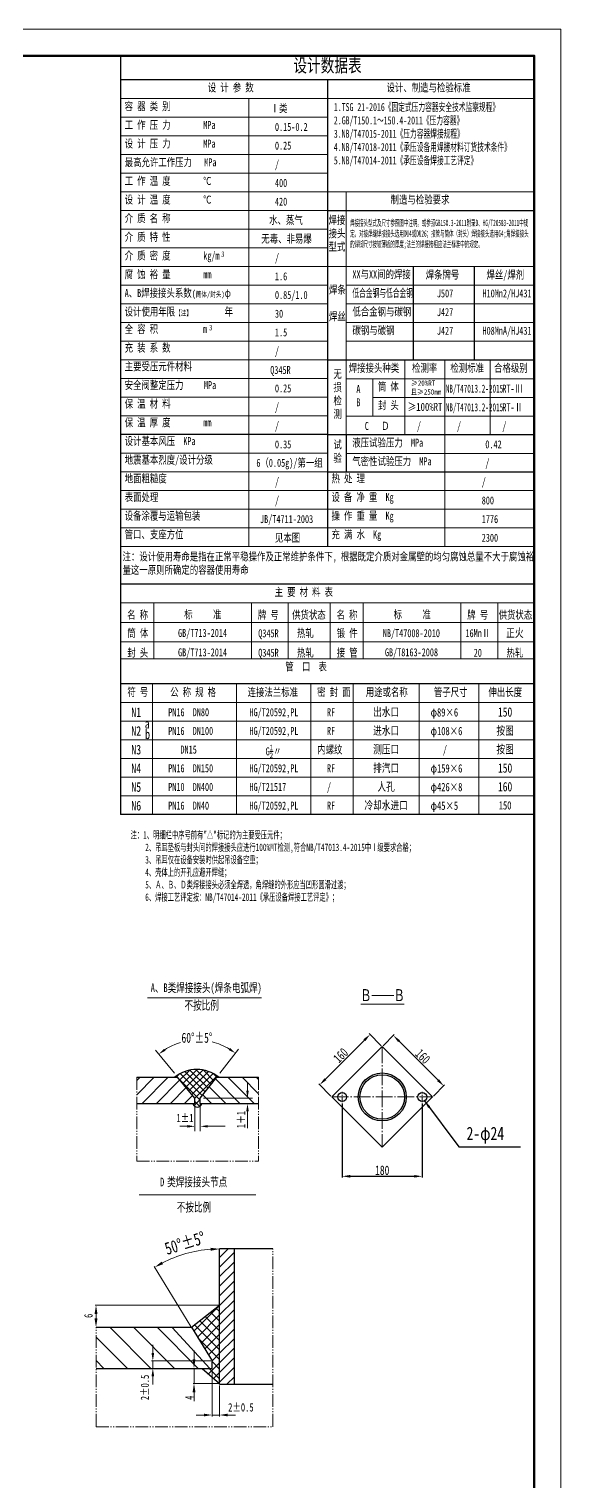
# Model space of a CAD drawing. Header units: millimetres. Extents: x -6371 to 28923, y -4684 to 1396.
# Drawn here: x 27727 to 28923, y -2905 to 362 of the extents above; entities that cross this region are included whole.
import ezdxf
from ezdxf.enums import TextEntityAlignment as Align

# ---------------------------------------------------------------- set-up
doc = ezdxf.new("R2010")
doc.units = ezdxf.units.MM
doc.header["$LTSCALE"] = 15
doc.header["$PDMODE"] = 1
for name, pattern in [('DIVIDE-L', [95, 80, -5, 0, -5, 0, -5]), ('DIVIDE-M', [39, 30, -3, 0, -3, 0, -3]), ('DIVIDE-S', [16, 10, -2, 0, -2, 0, -2]), ('JXX-L', [2.95, 1.9, -0.25, 0.15, -0.25, 0.15, -0.25]), ('ZXX-L', [3.28, 2.5, -0.3, 0.18, -0.3]), ('ZXX-S', [1.27, 0.75, -0.2, 0.12, -0.2])]:
    doc.linetypes.add(name, pattern=pattern)
doc.layers.get('0').update_dxf_attribs({"color": 4, "linetype": 'CONTINUOUS'})
doc.layers.get('Defpoints').update_dxf_attribs({"linetype": 'CONTINUOUS'})
for name, color, linetype in [('5剖面线层', 2, 'CONTINUOUS'), ('CDR_DIM', 7, 'CONTINUOUS'), ('CDR_DWG4', 3, 'DIVIDE-M'), ('CDR_TEXT', 7, 'CONTINUOUS')]:
    doc.layers.add(name, color=color, linetype=linetype)
for name, color, linetype, lineweight in [('A 粗实线', 1, 'CONTINUOUS', 25), ('B 细实线', 7, 'CONTINUOUS', 15), ('C 文 字', 2, 'CONTINUOUS', 20), ('D 短中心线', 3, 'ZXX-S', 18), ('E 长中心线', 3, 'ZXX-L', 15), ('I 长双点线', 3, 'JXX-L', 15), ('J 标注尺寸', 2, 'CONTINUOUS', 15)]:
    doc.layers.add(name, color=color, linetype=linetype, lineweight=lineweight)
doc.styles.add('HZTXT', font='SIMFANG.TTF', dxfattribs={"width": 0.75})
doc.styles.add('标题中文', font='SIMFANG.TTF', dxfattribs={"width": 0.7})
doc.dimstyles.new('通用标注4.0', dxfattribs={"dimtxt": 21, "dimasz": 18, "dimexe": 3, "dimexo": 3, "dimgap": 3, "dimtad": 1, "dimdec": 0, "dimzin": 0, "dimdsep": 46, "dimtxsty": 'HZTXT', "dimcen": 3, "dimadec": 0, "dimazin": 0, "dimtfac": 0.375, "dimtdec": 0, "dimtmove": 2, "dimatfit": 3, "dimfxl": 0, "dimtzin": 0, "dimarcsym": 0})

# ---------------------------------------------------------------- blocks, each defined once
blk = doc.blocks.new('*X63')
at = {"color": 0}
for p, q in [((1052.05, 854.31), (1045.3, 861.06)), ((1057.7, 854.31), (1047.79, 864.23)), ((1063.36, 854.31), (1052.78, 864.9)), ((1065.03, 858.3), (1058.43, 864.9)), ((1065.03, 863.96), (1064.09, 864.9)), ((1046.39, 854.31), (1042.81, 857.89))]:
    blk.add_line(p, q, dxfattribs=at)
blk = doc.blocks.new('*X64')
at = {"color": 0}
for p, q in [((-6554.9, -1952.5), (-6542.8, -1940.4)), ((-6550.5, -1952.5), (-6554.7, -1948.3)), ((-6458.5, -2044.5), (-6541.1, -1961.9)), ((-6539.6, -1963.7), (-6499.8, -1923.9)), ((-6450.2, -2026.3), (-6538.5, -1938)), ((-6527.7, -1978.3), (-6470.5, -1921.1)), ((-6438.5, -2011.4), (-6520.3, -1929.7)), ((-6515.7, -1992.8), (-6446.4, -1923.5)), ((-6503.7, -2007.4), (-6425.5, -1929.2)), ((-6426.9, -1996.6), (-6499.6, -1923.8)), ((-6491.8, -2021.9), (-6407.1, -1937.3)), ((-6479.8, -2036.5), (-6390.7, -1947.4)), ((-6415.2, -1981.7), (-6475.8, -1921.1)), ((-6403.6, -1966.9), (-6447, -1923.4)), ((-6391.4, -1952.5), (-6406.1, -1937.8)), ((-6479.5, -2062.7), (-6458.5, -2041.7)), ((-6460.3, -2069.3), (-6479.5, -2050))]:
    blk.add_line(p, q, dxfattribs=at)
blk = doc.blocks.new('*X62')
at = {"color": 0}
for p, q in [((1016.3, 857.91), (1023.29, 864.9)), ((1016.3, 863.57), (1017.63, 864.9)), ((1018.36, 854.31), (1028.94, 864.9)), ((1024.02, 854.31), (1033.53, 863.83)), ((1029.67, 854.31), (1036.09, 860.72)), ((1035.33, 854.31), (1038.64, 857.62))]:
    blk.add_line(p, q, dxfattribs=at)
blk = doc.blocks.new('*D65')
at = {"layer": 'Defpoints', "color": 0}
for p in [(28520.7, -1926.3), (28658.9, -2014.4), (28633.9, -2039.4)]:
    blk.add_point(p, dxfattribs=at)
at = {"layer": 'J 标注尺寸', "color": 0, "lineweight": -2}
for p, q in [((28522.9, -1924.2), (28547.9, -1899.1)), ((28558.5, -1914), (28646.2, -2001.7)), ((28636, -2037.3), (28661, -2012.3))]:
    blk.add_line(p, q, dxfattribs=at)
at = {"layer": 'J 标注尺寸', "color": 0}
for points in [[(28560.6, -1911.9), (28556.4, -1916.1), (28545.8, -1901.2)], [(28648.3, -1999.5), (28644, -2003.8), (28658.9, -2014.4)]]:
    blk.add_solid(points, dxfattribs=at)
at = {"layer": 'J 标注尺寸', "color": 0, "insert": (28611.9, -1948.3), "char_height": 21, "attachment_point": 5, "rotation": 315, "style": 'HZTXT'}
blk.add_mtext('160', dxfattribs=at)
blk = doc.blocks.new('*D66')
at = {"layer": 'Defpoints', "color": 0}
for p in [(28430.7, -2051), (28610.7, -2051), (28610.7, -2217.9)]:
    blk.add_point(p, dxfattribs=at)
at = {"layer": 'J 标注尺寸', "color": 0, "lineweight": -2}
for p, q in [((28430.7, -2054), (28430.7, -2220.9)), ((28610.7, -2054), (28610.7, -2220.9)), ((28448.7, -2217.9), (28592.7, -2217.9))]:
    blk.add_line(p, q, dxfattribs=at)
at = {"layer": 'J 标注尺寸', "color": 0}
for points in [[(28448.7, -2214.9), (28448.7, -2220.9), (28430.7, -2217.9)], [(28592.7, -2214.9), (28592.7, -2220.9), (28610.7, -2217.9)]]:
    blk.add_solid(points, dxfattribs=at)
at = {"layer": 'J 标注尺寸', "color": 0, "insert": (28520.7, -2204.4), "char_height": 21, "attachment_point": 5, "style": 'HZTXT'}
blk.add_mtext('180', dxfattribs=at)
blk = doc.blocks.new('*D67')
at = {"layer": 'Defpoints', "color": 0}
for p in [(28520.7, -1926.3), (28380.2, -2012.1), (28407.6, -2039.4)]:
    blk.add_point(p, dxfattribs=at)
at = {"layer": 'J 标注尺寸', "color": 0, "lineweight": -2}
for p, q in [((28480.7, -1911.7), (28393, -1999.3)), ((28518.6, -1924.2), (28491.3, -1896.8)), ((28405.5, -2037.3), (28378.1, -2009.9))]:
    blk.add_line(p, q, dxfattribs=at)
at = {"layer": 'J 标注尺寸', "color": 0}
for points in [[(28478.5, -1909.5), (28482.8, -1913.8), (28493.4, -1898.9)], [(28390.9, -1997.2), (28395.1, -2001.5), (28380.2, -2012.1)]]:
    blk.add_solid(points, dxfattribs=at)
at = {"layer": 'J 标注尺寸', "color": 0, "insert": (28427.3, -1946), "char_height": 21, "attachment_point": 5, "rotation": 45, "style": 'HZTXT'}
blk.add_mtext('160', dxfattribs=at)

msp = doc.modelspace()

# ---------------------------------------------------------------- hatches: boundary and pattern name
at = {"layer": '5剖面线层'}
h = msp.add_hatch(dxfattribs=at)
h.set_pattern_fill('ANSI31', color=0, scale=4.8, style=0)
h.set_pattern_definition([(45, (-139348.228, 19673.197), (-10.7763073, 10.7763073), [])])
h.paths.add_polyline_path([(28188.5, -2381.3), (28154.9, -2381.3), (28154.9, -2685.7), (28188.5, -2685.7)])
h = msp.add_hatch(dxfattribs=at)
h.set_pattern_fill('ANSI37', color=0, scale=4.8, style=0)
h.set_pattern_definition([(45, (-139348.228, 19673.197), (-10.7763073, 10.7763073), []), (135, (-139348.228, 19673.197), (-10.7763073, -10.7763073), [])])
h.paths.add_polyline_path([(28154.9, -2507.9), (28091.7, -2557.5), (28138.1, -2633.1), (28138.1, -2649.9), (28116.1, -2649.9), (28154.9, -2683.7)])
at = {"layer": 'CDR_DIM'}
h = msp.add_hatch(dxfattribs=at)
h.set_pattern_fill('ANSI31', color=256, scale=300, angle=90, style=0)
h.set_pattern_definition([(135, (19641.464, -8291.332), (-26.5165, -26.5165), [])])
h.paths.add_polyline_path([(28138.1, -2649.9), (28138.1, -2633.1), (28048, -2557.5), (27877.2, -2557.5), (27877.2, -2649.9)])

# ---------------------------------------------------------------- linework, layer by layer
at = {"layer": 'A 粗实线'}
for p, q in [((27932.5, 302.4), (27932.5, -1404.1)), ((28862.5, 248.3), (27932.5, 248.3)), ((28397.5, 248.3), (28397.5, -801.7)), ((28397.5, -45.7), (28862.5, -45.7)), ((28590.3, -171.7), (28590.3, -381.7)), ((28727.1, -171.7), (28727.1, -381.7)), ((28397.5, -381.7), (28862.5, -381.7)), ((28397.5, -549.7), (27932.5, -549.7)), ((28397.5, -549.7), (28862.5, -549.7)), ((28439.5, -550.3), (28439.5, -633.7)), ((28397.5, -633.7), (28862.5, -633.7)), ((28862.5, -886.3), (27932.5, -886.3)), ((28862.5, -1110.1), (27932.5, -1110.1)), ((28862.5, -1404.1), (27932.5, -1404.1)), ((27968.7, -1995), (28060.7, -1995)), ((28099.6, -2042.4), (28060.7, -1995)), ((28111.4, -2042.4), (28148.6, -1995)), ((28148.6, -1995), (28242.6, -1995)), ((27968.7, -2054.5), (28099.6, -2054.5)), ((28099.6, -2054.5), (28099.6, -2042.4)), ((28111.4, -2054.5), (28111.4, -2042.4)), ((28111.4, -2054.5), (28242.6, -2054.5)), ((28154.9, -2685.7), (28154.9, -2381.3)), ((28188.5, -2685.7), (28188.5, -2381.3)), ((28091.7, -2557.5), (28154.9, -2507.9)), ((27877.2, -2557.5), (28091.7, -2557.5)), ((28091.7, -2557.5), (28138.1, -2633.1)), ((28138.1, -2649.9), (28138.1, -2633.1)), ((27877.2, -2649.9), (28138.1, -2649.9)), ((28116.1, -2649.9), (28154.9, -2683.7)), ((28154.9, -2685.7), (28188.5, -2685.7)), ((28188.5, -2685.7), (28274.7, -2685.7))]:
    msp.add_line(p, q, dxfattribs=at)
at = {"layer": 'A 粗实线', "color": 5, "lineweight": 120}
msp.add_lwpolyline([(28862.5, -4623.6), (28862.5, 302.4), (25508.5, 302.4), (25508.5, -4623.6)], close=True, dxfattribs=at)
at = {"layer": 'A 粗实线'}
msp.add_lwpolyline([(28520.7, -2152.6), (28633.9, -2039.4), (28520.7, -1926.3), (28407.6, -2039.4)], close=True, dxfattribs=at)
for centre, radius in [((28520.7, -2039.4), 54), ((28520.7, -2039.4), 50), ((28430.7, -2039.4), 10), ((28610.7, -2039.4), 10)]:
    msp.add_circle(centre, radius, dxfattribs=at)
for centre, radius, start, end in [((28103.7, -2055.5), 78.1, 50.7078, 129.2922), ((28105, -2051.4), 10.7, 196.6868, 343.3132)]:
    msp.add_arc(centre, radius, start, end, dxfattribs=at)
at = {"layer": 'B 细实线'}
for p, q in [((28862.5, 206.3), (27932.5, 206.3)), ((28220.5, 206.3), (28220.5, -801.7)), ((28397.5, 164.3), (27932.5, 164.3)), ((28397.5, 122.3), (27932.5, 122.3)), ((28397.5, 80.3), (27932.5, 80.3)), ((28397.5, 38.3), (27932.5, 38.3)), ((28862.5, -3.7), (27932.5, -3.7)), ((28439.5, -3.7), (28439.5, -550.3)), ((28397.5, -45.7), (27932.5, -45.7)), ((28397.5, -87.7), (27932.5, -87.7)), ((28397.5, -129.7), (27932.5, -129.7)), ((28397.5, -171.7), (27932.5, -171.7)), ((28862.5, -171.7), (28397.5, -171.7)), ((28397.5, -213.7), (27932.5, -213.7)), ((28862.5, -213.7), (28439.5, -213.7)), ((28397.5, -255.7), (27932.5, -255.7)), ((28862.5, -255.7), (28439.5, -255.7)), ((28397.5, -297.7), (27932.5, -297.7)), ((28862.5, -297.7), (28439.5, -297.7)), ((28397.5, -339.7), (27932.5, -339.7)), ((28862.5, -339.7), (28439.5, -339.7)), ((28397.5, -381.7), (27932.5, -381.7)), ((28571.5, -382.3), (28571.5, -550.3)), ((28661.5, -381.7), (28661.5, -801.7)), ((28763.5, -382.3), (28763.5, -550.3)), ((28397.5, -423.7), (27932.5, -423.7)), ((28862.5, -424.3), (28439.5, -424.3)), ((28499.5, -424.3), (28499.5, -508.3)), ((28397.5, -465.7), (27932.5, -465.7)), ((28862.5, -466.3), (28499.5, -466.3)), ((28397.5, -507.7), (27932.5, -507.7)), ((28862.5, -508.3), (28439.5, -508.3)), ((28397.5, -591.7), (27932.5, -591.7)), ((28862.5, -592.3), (28439.5, -592.3)), ((28397.5, -633.7), (27932.5, -633.7)), ((28397.5, -675.7), (27932.5, -675.7)), ((28397.5, -675.7), (28862.5, -675.7)), ((28397.5, -717.7), (27932.5, -717.7)), ((28397.5, -717.7), (28862.5, -717.7)), ((28397.5, -759.7), (27932.5, -759.7)), ((28397.5, -759.7), (28862.5, -759.7)), ((28397.5, -801.7), (27932.5, -801.7)), ((28397.5, -801.7), (28862.5, -801.7)), ((28862.5, -928.3), (27932.5, -928.3)), ((28007.3, -1054.3), (28007.3, -928.3)), ((28226.4, -1054.3), (28226.4, -928.3)), ((28309.5, -1054.3), (28309.5, -928.3)), ((28403.3, -1054.3), (28403.3, -928.3)), ((28478.1, -1054.3), (28478.1, -928.3)), ((28697.2, -1054.3), (28697.2, -928.3)), ((28780.3, -1054.3), (28780.3, -928.3)), ((27932.5, -972.2), (28862.5, -972.2)), ((27932.5, -1015.9), (28862.5, -1015.9)), ((28862.5, -1054.3), (27932.5, -1054.3)), ((28004.5, -1110.1), (28004.5, -1404.1)), ((28192.9, -1110.1), (28192.9, -1404.1)), ((28360.5, -1110.1), (28360.5, -1404.1)), ((28455.3, -1110.1), (28455.3, -1404.1)), ((28603.7, -1110.1), (28603.7, -1404.1)), ((28737.7, -1110.1), (28737.7, -1404.1)), ((28862.5, -1152.1), (27932.5, -1152.1)), ((28862.5, -1194.1), (27932.5, -1194.1)), ((28862.5, -1236.1), (27932.5, -1236.1)), ((28862.5, -1278.1), (27932.5, -1278.1)), ((28862.5, -1320.1), (27932.5, -1320.1)), ((28862.5, -1362.1), (27932.5, -1362.1)), ((28497.1, -1811.2), (28547.1, -1811.2)), ((28472.9, -1830.9), (28569.9, -1830.9)), ((28048.1, -2557.6), (28133.1, -2649.9))]:
    msp.add_line(p, q, dxfattribs=at)
msp.add_lwpolyline([(28922.5, -4683.6), (28922.5, 362.4), (25358.5, 362.4), (25358.5, -4683.6)], close=True, dxfattribs=at)
at = {"layer": 'C 文 字'}
for p, q in [((28217.8, -2025.6), (28217.8, -2008.7)), ((28099.6, -2053.7), (28099.6, -2116.7)), ((28111.4, -2053.7), (28111.4, -2116.7)), ((28119, -2042.4), (28229, -2042.4)), ((28217.8, -2071.4), (28217.8, -2109.8)), ((28082.8, -2105.5), (28065.9, -2105.5)), ((28128.3, -2105.5), (28145.1, -2105.5)), ((28145.1, -2105.5), (28167.3, -2105.5)), ((28154.9, -2379.3), (28154.9, -2379.3)), ((28090.6, -2555.8), (28007.8, -2420.9)), ((28004.9, -2615.1), (28004.9, -2597.1)), ((28097.5, -2629.9), (28097.5, -2609.9)), ((28135.1, -2633.1), (28001.9, -2633.1)), ((28004.9, -2633.1), (28004.9, -2649.9)), ((28135.1, -2649.9), (28001.9, -2649.9)), ((28004.9, -2667.9), (28004.9, -2685.9)), ((28133.1, -2649.9), (28095.5, -2649.9)), ((28097.5, -2649.9), (28097.5, -2683.7)), ((28138.1, -2652.9), (28138.1, -2757.8)), ((28152.9, -2683.7), (28095.5, -2683.7)), ((28097.5, -2703.7), (28097.5, -2723.7)), ((28154.9, -2688.7), (28154.9, -2757.8)), ((28120.1, -2754.8), (28102.1, -2754.8)), ((28138.1, -2754.8), (28154.9, -2754.8)), ((28172.9, -2754.8), (28190.9, -2754.8))]:
    msp.add_line(p, q, dxfattribs=at)
msp.add_arc((28154.9, -2660.4), 279.1, 94.1065, 117.4332, dxfattribs=at)
for points in [[(28215, -2025.6), (28220.6, -2025.6), (28217.8, -2042.4)], [(28215, -2071.4), (28220.6, -2071.4), (28217.8, -2054.5)], [(28082.8, -2102.7), (28082.8, -2108.3), (28099.6, -2105.5)], [(28128.3, -2102.7), (28128.3, -2108.3), (28111.4, -2105.5)], [(28134.8, -2378.7), (28135, -2385.4), (28154.9, -2381.3)], [(28027.9, -2415.6), (28024.7, -2409.8), (28008.9, -2422.6)], [(28001.9, -2615.1), (28007.9, -2615.1), (28004.9, -2633.1)], [(28094.2, -2629.9), (28100.8, -2629.9), (28097.5, -2649.9)], [(28001.9, -2667.9), (28007.9, -2667.9), (28004.9, -2649.9)], [(28094.2, -2703.7), (28100.8, -2703.7), (28097.5, -2683.7)], [(28120.1, -2751.8), (28120.1, -2757.8), (28138.1, -2754.8)], [(28172.9, -2751.8), (28172.9, -2757.8), (28154.9, -2754.8)]]:
    msp.add_solid(points, dxfattribs=at)
at = {"layer": 'CDR_DWG4', "linetype": 'DIVIDE-S'}
msp.add_line((28274.7, -2381.3), (28154.9, -2381.3), dxfattribs=at)
at = {"layer": 'CDR_TEXT', "linetype": 'Continuous'}
msp.add_line((28048.1, -2557.6), (28048.3, -2557.3), dxfattribs=at)
at = {"layer": 'D 短中心线'}
for p, q in [((28430.7, -2051), (28430.7, -2027.9)), ((28610.7, -2051), (28610.7, -2027.9))]:
    msp.add_line(p, q, dxfattribs=at)
at = {"layer": 'E 长中心线'}
for p, q in [((28520.7, -1926.3), (28520.7, -2152.6)), ((28407.6, -2039.4), (28633.9, -2039.4))]:
    msp.add_line(p, q, dxfattribs=at)
at = {"layer": 'I 长双点线'}
for p, q in [((27968.7, -1995), (27968.7, -2183.9)), ((28242.6, -1995), (28242.6, -2183.9)), ((27968.7, -2183.9), (28242.6, -2183.9)), ((28274.7, -2781), (28274.7, -2381.3)), ((27877.2, -2781), (27877.2, -2557.5)), ((27877.2, -2781), (28274.7, -2781))]:
    msp.add_line(p, q, dxfattribs=at)
at = {"layer": 'J 标注尺寸'}
for p, q in [((27993, -1816.6), (28249.6, -1816.6)), ((28053.5, -1986.3), (28010.9, -1934.4)), ((28155.6, -1986.2), (28197.8, -1932.3)), ((27974.5, -2259.4), (28236.3, -2259.4)), ((28152.9, -2507.9), (27875.2, -2507.9)), ((27877.2, -2527.9), (27877.2, -2537.5))]:
    msp.add_line(p, q, dxfattribs=at)
for start, end in [(106.2674, 122.4099), (58.8756, 76.4742)]:
    msp.add_arc((28105.7, -2049.8), 138.1, start, end, dxfattribs=at)
for points in [[(28033.3, -1935.5), (28030, -1930.9), (28018, -1943.1)], [(28178.6, -1929.3), (28175.4, -1933.9), (28190.9, -1941.1)], [(27873.8, -2527.9), (27880.5, -2527.9), (27877.2, -2507.9)], [(27873.8, -2537.5), (27880.5, -2537.5), (27877.2, -2557.5)]]:
    msp.add_solid(points, dxfattribs=at)

# ---------------------------------------------------------------- block references
at = {"layer": 'CDR_DIM', "linetype": 'DIVIDE-L', "xscale": 0.5620285439763393, "yscale": 0.5620285440008956, "zscale": 0.5620285440000002}
msp.add_blockref('*X64', (31741.3, -897.6), dxfattribs=at)
at = {"layer": 'J 标注尺寸', "xscale": 5.620285440007137, "yscale": 5.620285439998042, "zscale": 5.62028544}
for name in ['*X62', '*X63']:
    msp.add_blockref(name, (22256.8, -6856), dxfattribs=at)

# ---------------------------------------------------------------- texts
at = {"layer": 'A 粗实线', "color": 2, "style": 'HZTXT', "width": 0.75}
for s, p in [('150', (28797, -1173.6)), ('150', (28797, -1299.6)), ('160', (28797, -1341.6))]:
    msp.add_text(s, height=21, dxfattribs=at).set_placement(p, align=Align.MIDDLE_CENTER)
at = {"layer": 'C 文 字', "style": 'HZTXT', "width": 0.75}
for s, height, p in [('名 称', 18, (27947.2, -964.1)), ('标     准', 18, (28075.4, -963.2)), ('牌 号', 18, (28241, -964.1)), ('供货状态', 18, (28318.1, -964.1)), ('名 称', 18, (28418, -964.1)), ('标     准', 18, (28546.3, -963.2)), ('牌 号', 18, (28711.8, -964.1)), ('供货状态', 18, (28782.4, -964.1)), ('1%%p1', 18.73, (28058.1, -2096.1))]:
    msp.add_text(s, height=height, dxfattribs=at).set_placement(p)
for s, height, p in [('筒 体', 18, (27971.1, -1005.3)), ('GB/T713-2014', 18, (28116.7, -1004.8)), ('Q345R', 18, (28264.9, -1005.6)), ('热轧', 18, (28348, -1005.3)), ('锻 件', 18, (28441.9, -1005.3)), ('NB/T47008-2010', 18, (28586.3, -1005.3)), ('16MnⅡ', 18, (28735.7, -1005.3)), ('正火', 18.83, (28818.9, -1005.3)), ('封 头', 18, (27971.1, -1049.3)), ('GB/T713-2014', 18, (28116.7, -1048.4)), ('Q345R', 18, (28264.9, -1049.3)), ('热轧', 18, (28348, -1049.3)), ('接 管', 18, (28441.9, -1049.3)), ('GB/T8163-2008', 18, (28586.5, -1048.3)), ('20', 18, (28735.7, -1049.3)), ('热轧', 18, (28818.9, -1049.3))]:
    msp.add_text(s, height=height, dxfattribs=at).set_placement(p, align=Align.CENTER)
for s, p in [('出水口', (28529.5, -1173.6)), ('进水口', (28529.5, -1215.6)), ('按图', (28797, -1215.6)), ('测压口', (28529.5, -1257.6)), ('按图', (28797, -1257.6)), ('排汽口', (28529.5, -1299.6)), ('人孔', (28529.5, -1341.6)), ('冷却水进口', (28529.5, -1383.6)), ('150', (28797, -1383.6))]:
    msp.add_text(s, height=18.6, dxfattribs=at).set_placement(p, align=Align.MIDDLE_CENTER)
msp.add_text('1＋1', height=18.73, rotation=90, dxfattribs=at).set_placement((28212.6, -2109.8))
at = {"layer": 'C 文 字', "attachment_point": 1, "style": 'HZTXT'}
for s, insert, char_height, width in [('设计数据表', (28321, 295.6), 30, 465), ('设 计 参 数', (28128.5, 239.8), 18, 288), ('设计、制造与检验标准', (28530.4, 239.8), 18, 288), ('容 器 类 别', (27941.6, 197.8), 18, 288), ('\\W0.6;{\\C2;1.TSG 21-2016《固定式压力容器安全技术监察规程》\\P2.GB/T150.1～150.4-2011《压力容器》 \\P3.NB/T47015-2011《压力容器焊接规程》\\P4.NB/T47018-2011《承压设备用焊接材料订货技术条件》\\P5.NB/T47014-2011《承压设备焊接工艺评定》}', (28411.9, 196), 18, 474.984), ('Ⅰ类', (28269.7, 193.3), 18, 288), ('工 作 压 力        MPa', (27941.6, 155.8), 18, 288), ('0.15-0.2', (28279.5, 151.3), 18, 288), ('设 计 压 力        MPa', (27941.6, 113.8), 18, 288), ('0.25', (28279.5, 109.3), 18, 288), ('最高允许工作压力   MPa', (27941.6, 71.8), 18, 288), ('/', (28279.5, 67.3), 18, 288), ('工 作 温 度        ℃', (27941.6, 29.8), 18, 288), ('400', (28279.5, 25.3), 18, 288), ('设 计 温 度        ℃', (27941.6, -12.2), 18, 288), ('420', (28279.5, -16.7), 18, 288), (' 制造与检验要求', (28530.4, -12.2), 18, 288), ('介 质 名 称', (27941.6, -54.2), 18, 288), ('水、蒸气', (28266.5, -58.1), 18, 288), ('焊接\\P接头\\P型式', (28400, -58.2), 18, 119.054), ('{\\W0.5;焊接接头型式及尺寸参照图中注明。或参照GB150.3-2011附录D、HG/T20583-2011中规定。对接焊缝焊接接头选用DU4或DU26；接管与筒体（封头）焊接接头选用G4;角焊接接头的焊脚尺寸按较薄板的厚度;法兰的焊接按相应法兰标准中的规定。}', (28448.4, -66.3), 14.4, 409.494), ('介 质 特 性', (27941.6, -96.2), 18, 288), ('无毒、非易爆', (28248.8, -100.1), 18, 288), ('介 质 密 度        kg/m', (27941.6, -138.2), 18, 288), ('3', (28158.6, -137.7), 12, 288), ('/', (28279.5, -142.7), 18, 288), ('腐 蚀 裕 量        mm', (27941.6, -180.2), 18, 288), ('1.6', (28279.5, -184.7), 18, 288), ('XX与XX间的焊接', (28453.7, -180.2), 18, 288), ('焊条牌号', (28618.3, -181.1), 18, 288), ('焊丝/焊剂', (28755.1, -181.1), 18, 288), ('A、B焊接接头系数{\\H0.8333x;(\\H0.8x;筒体/封头)}φ{\\H0.8333x;        } ', (27941.6, -222.2), 18, 288), ('0.85/1.0 ', (28279.5, -226.7), 18, 288), ('焊条\\P\\P焊丝', (28401, -214.8), 18, 288), ('{\\W0.6;低合金钢与低合金钢}', (28453.7, -222.2), 18, 288), ('J507', (28643.6, -223.1), 18, 288), ('H10Mn2/HJ431', (28746.2, -223.1), 18, 288), ('低合金钢与碳钢', (28453.7, -264.2), 18, 288), ('设计使用年限{\\H0.6667x;【\\H1x;注】}        年', (27941.6, -264.2), 18, 288), ('30', (28279.5, -268.7), 18, 288), ('J427', (28643.6, -265.1), 18, 288), ('全 容 积           m', (27941.6, -303.4), 18, 288), ('3', (28131.5, -303.3), 12, 288), ('1.5', (28279.5, -310.7), 18, 288), ('碳钢与碳钢', (28453.7, -306.2), 18, 288), ('J427', (28643.6, -307.1), 18, 288), ('H08MnA/HJ431', (28746.2, -307.1), 18, 288), ('充 装 系 数', (27941.6, -345.4), 18, 288), ('/', (28279.5, -352.7), 18, 288), ('主要受压元件材料', (27941.6, -387.4), 18, 288), ('焊接接头种类', (28445.5, -390.8), 18, 288), ('检测率', (28587.7, -390.8), 18, 288), ('检测标准', (28673.9, -390.8), 18, 288), ('合格级别', (28772.2, -390.8), 18, 288), ('Q345R ', (28268.9, -395.4), 18, 288), ('无\\P损\\P检\\P测', (28411, -404.4), 18, 288), ('安全阀整定压力     MPa', (27941.6, -429.4), 18, 288), ('0.25', (28279.5, -436.7), 18, 288), ('A\\PB', (28462.5, -438), 18, 288), ('筒 体', (28511.1, -432.8), 18, 288), ('{\\W0.8;≥20%RT\\P且≥250mm}', (28585.1, -427.8), 12, 288), ('{\\W0.55;NB/T47013.2-2015}', (28663.5, -437.3), 18, 288), ('RT-Ⅲ', (28790.7, -437.3), 18, 288), ('保 温 材 料', (27941.6, -471.4), 18, 288), ('/', (28279.5, -478.7), 18, 288), ('封 头', (28511.1, -474.8), 18, 288), ('\\W0.8;≥100%RT\\P ', (28577.6, -478.3), 18, 288), ('{\\W0.55;NB/T47013.2-2015}', (28663.5, -479.3), 18, 288), ('RT-Ⅱ', (28790.7, -479.3), 18, 288), ('保 温 厚 度        mm', (27941.6, -513.4), 18, 288), ('/', (28279.5, -520.7), 18, 288), ('C   Ｄ', (28481.5, -521.3), 18, 288), ('/', (28598.7, -521.3), 18, 288), ('/', (28688.7, -521.3), 18, 288), ('/', (28790.7, -521.3), 18, 288), ('设计基本风压  KPa', (27941.6, -555.4), 18, 288), ('0.35', (28279.5, -562.7), 18, 288), ('试\\P验', (28411, -563.3), 18, 288), ('液压试验压力  MPa', (28453.4, -558.8), 18, 288), ('0.42', (28752.5, -562.6), 18, 288), ('地震基本烈度/设计分级', (27941.6, -597.4), 18, 288), ('6（0.05g)/第一组', (28237.7, -604.1), 18, 288), ('气密性试验压力  MPa', (28453.4, -600.8), 18, 288), ('/', (28752.5, -604.6), 18, 288), ('地面粗糙度', (27941.6, -639.4), 18, 288), ('/', (28279.5, -646.7), 18, 288), ('热 处 理', (28406.6, -639.4), 18, 288), ('/', (28744.5, -646.7), 18, 288), ('表面处理', (27941.6, -681.4), 18, 288), ('设 备 净 重  Kg', (28406.6, -681.4), 18, 288), ('/', (28279.5, -688.7), 18, 288), ('800', (28744.5, -688.7), 18, 288), ('设备涂覆与运输包装', (27941.6, -723.4), 18, 288), ('JB/T4711-2003', (28246, -730.7), 18, 288), ('操 作 重 量  Kg', (28406.6, -723.4), 18, 288), ('1776', (28744.5, -730.7), 18, 288), ('管口、支座方位', (27941.6, -765.4), 18, 288), ('见本图', (28279.5, -772.7), 18, 288), ('充 满 水  Kg', (28406.6, -765.4), 18, 288), ('2300', (28744.5, -772.7), 18, 288), ('{\\C2;注：设计使用寿命是指在正常平稳操作及正常维护条件下, 根据既定介质对金属壁的均匀腐蚀总量不大于腐蚀裕量这一原则所确定的容器使用寿命}', (27936.8, -815), 18, 925.198), ('主 要 材 料 表', (28278.8, -894.8), 18, 288), ('管  口  表', (28302.8, -1062.5), 18, 288), (' 符 号', (27938.4, -1119.9), 18, 288), ('公 称 规 格', (28044, -1119.9), 18, 288), ('连接法兰标准', (28218, -1119.9), 18, 288), ('密 封 面', (28374.4, -1119.9), 18, 288), ('用途或名称', (28483.6, -1119.9), 18, 288), ('管子尺寸', (28636.8, -1119.9), 18, 288), ('伸出长度', (28759.6, -1119.9), 18, 288), ('N1', (27956.6, -1163.5), 21.6, 345.6), ('PN16  DN80', (28039.5, -1165.1), 18, 288), ('HG/T20592,PL', (28222.1, -1165.1), 18, 288), ('RF', (28396.4, -1165.1), 18, 288), ('φ89×6', (28629.5, -1165.1), 18.6, 288), ('N2', (27956.6, -1205.5), 21.6, 345.6), ('a', (27986.8, -1189.2), 21.6, 345.6), ('PN16  DN100', (28039.5, -1207.1), 18, 288), ('HG/T20592,PL', (28222.1, -1207.1), 18, 288), ('RF', (28396.4, -1207.1), 18, 288), ('φ108×6', (28629.5, -1207.1), 18.6, 288), ('b', (27987.6, -1212.9), 21.6, 345.6), ('N3', (27956.6, -1247.5), 21.6, 345.6), ('   DN15', (28039.5, -1249.1), 18, 288), ('\\A1;G{\\H0.7x;\\S1/2;}〃', (28258.5, -1247), 18, 288), ('内螺纹', (28374.5, -1249.1), 18, 288), ('/', (28657.2, -1249.1), 18, 288), ('N4', (27956.6, -1289.5), 21.6, 345.6), ('PN16  DN150', (28039.5, -1291.1), 18, 288), ('HG/T20592,PL', (28222.1, -1291.1), 18, 288), ('RF', (28396.4, -1291.1), 18, 288), ('φ159×6', (28629.5, -1291.1), 18.6, 288), ('N5', (27956.6, -1331.5), 21.6, 345.6), ('PN10  DN400', (28039.5, -1333.1), 18, 288), ('HG/T21517', (28222.1, -1333.1), 18, 288), ('/', (28396.4, -1333.1), 18, 288), ('φ426×8', (28629.5, -1333.1), 18.6, 288), ('N6', (27956.6, -1373.5), 21.6, 345.6), ('PN16  DN40', (28039.5, -1375.1), 18, 288), ('HG/T20592,PL', (28222.1, -1375.1), 18, 288), ('RF', (28396.4, -1375.1), 18, 288), ('φ45×5', (28629.5, -1375.1), 18.6, 288), ('\\W0.6;{\\H0.7x;注：1、明细栏中序号前有"△"标记的为主要受压元件；\\P    2、吊耳垫板与封头间的焊接接头应进行100%MT检测,符合NB/T47013.4-2015中Ⅰ级要求合格；\\P    3、吊耳仅在设备安装时供起吊设备空重；\\P    4、壳体上的开孔应避开焊缝；\\P    5、Ａ、Ｂ、Ｄ类焊接接头必须全焊透，角焊缝的外形应当凹形圆滑过渡；\\P    6、焊接工艺评定按：\\C2;NB/T47014-2011《承压设备焊接工艺评定》；\\C256;\\P    }\\P\\P{\\H0.7x;    } ', (27954.9, -1441.6), 24, 1299.824)]:
    msp.add_mtext(s, dxfattribs=dict(at, insert=insert, char_height=char_height, width=width))
at = {"layer": 'C 文 字', "attachment_point": 5, "style": 'HZTXT'}
for s, insert, char_height, rotation in [('50%%D%%P5%%D', (28077.1, -2368.2), 28, 17.1175), ('6', (27860.2, -2531.7), 18.7, 90), ('2%%P0.5', (27987.1, -2692.8), 18.73, 90), ('4', (28087.1, -2715.9), 18.7, 90)]:
    msp.add_mtext(s, dxfattribs=dict(at, insert=insert, char_height=char_height, rotation=rotation))
at = {"layer": 'C 文 字', "insert": (28202.9, -2737.7), "char_height": 18.73, "attachment_point": 5, "style": 'HZTXT'}
msp.add_mtext('2%%P0.5', dxfattribs=at)
at = {"layer": 'J 标注尺寸', "style": '标题中文', "width": 0.7}
for s, height, p in [('A、B类焊接接头(焊条电弧焊)', 19.671, (28000.2, -1803.7)), ('Ｂ', 26.9, (28471.1, -1823.9)), ('Ｂ', 26.9, (28546, -1823.9)), ('不按比例', 19.67, (28076.2, -1843.2)), ('D', 19.7, (28021.2, -2240.5)), ('类焊接接头节点', 19.67, (28037.2, -2240.5)), ('不按比例', 19.67, (28058.8, -2297.3))]:
    msp.add_text(s, height=height, dxfattribs=at).set_placement(p)
at = {"layer": 'J 标注尺寸', "style": 'HZTXT', "width": 0.7}
msp.add_text('60%%D%%p5%%d', height=22.481, dxfattribs=at).set_placement((28104.1, -1905.4), align=Align.MIDDLE)
at = {"layer": 'J 标注尺寸', "insert": (28710.3, -2106.5), "char_height": 30, "attachment_point": 1, "style": 'HZTXT'}
msp.add_mtext('2-φ24', dxfattribs=at)

# ---------------------------------------------------------------- dimensions: what is measured, and where the dimension line sits
at = {"layer": 'J 标注尺寸'}
for p1, p2, distance, picture, middle in [((28520.7, -1926.3), (28407.6, -2039.4), -38.7, '*D67', (28427.3, -1946)), ((28520.7, -1926.3), (28633.9, -2039.4), 35.4, '*D65', (28611.9, -1948.3)), ((28430.7, -2051), (28610.7, -2051), -166.9, '*D66', (28520.7, -2204.4))]:
    dim = msp.add_aligned_dim(p1=p1, p2=p2, distance=distance, dimstyle='通用标注4.0', dxfattribs=at)
    dim.commit()
    dim.dimension.update_dxf_attribs({"geometry": picture, "text_midpoint": middle})

# ---------------------------------------------------------------- leaders
at = {"layer": 'J 标注尺寸', "annotation_type": 0, "has_hookline": 1, "hookline_direction": 0, "text_width": 117.6}
msp.add_leader([(28615.5, -2048), (28693.3, -2151.9), (28711.3, -2151.9)], dimstyle='通用标注4.0', dxfattribs=at)

doc.saveas('drawing.dxf')
